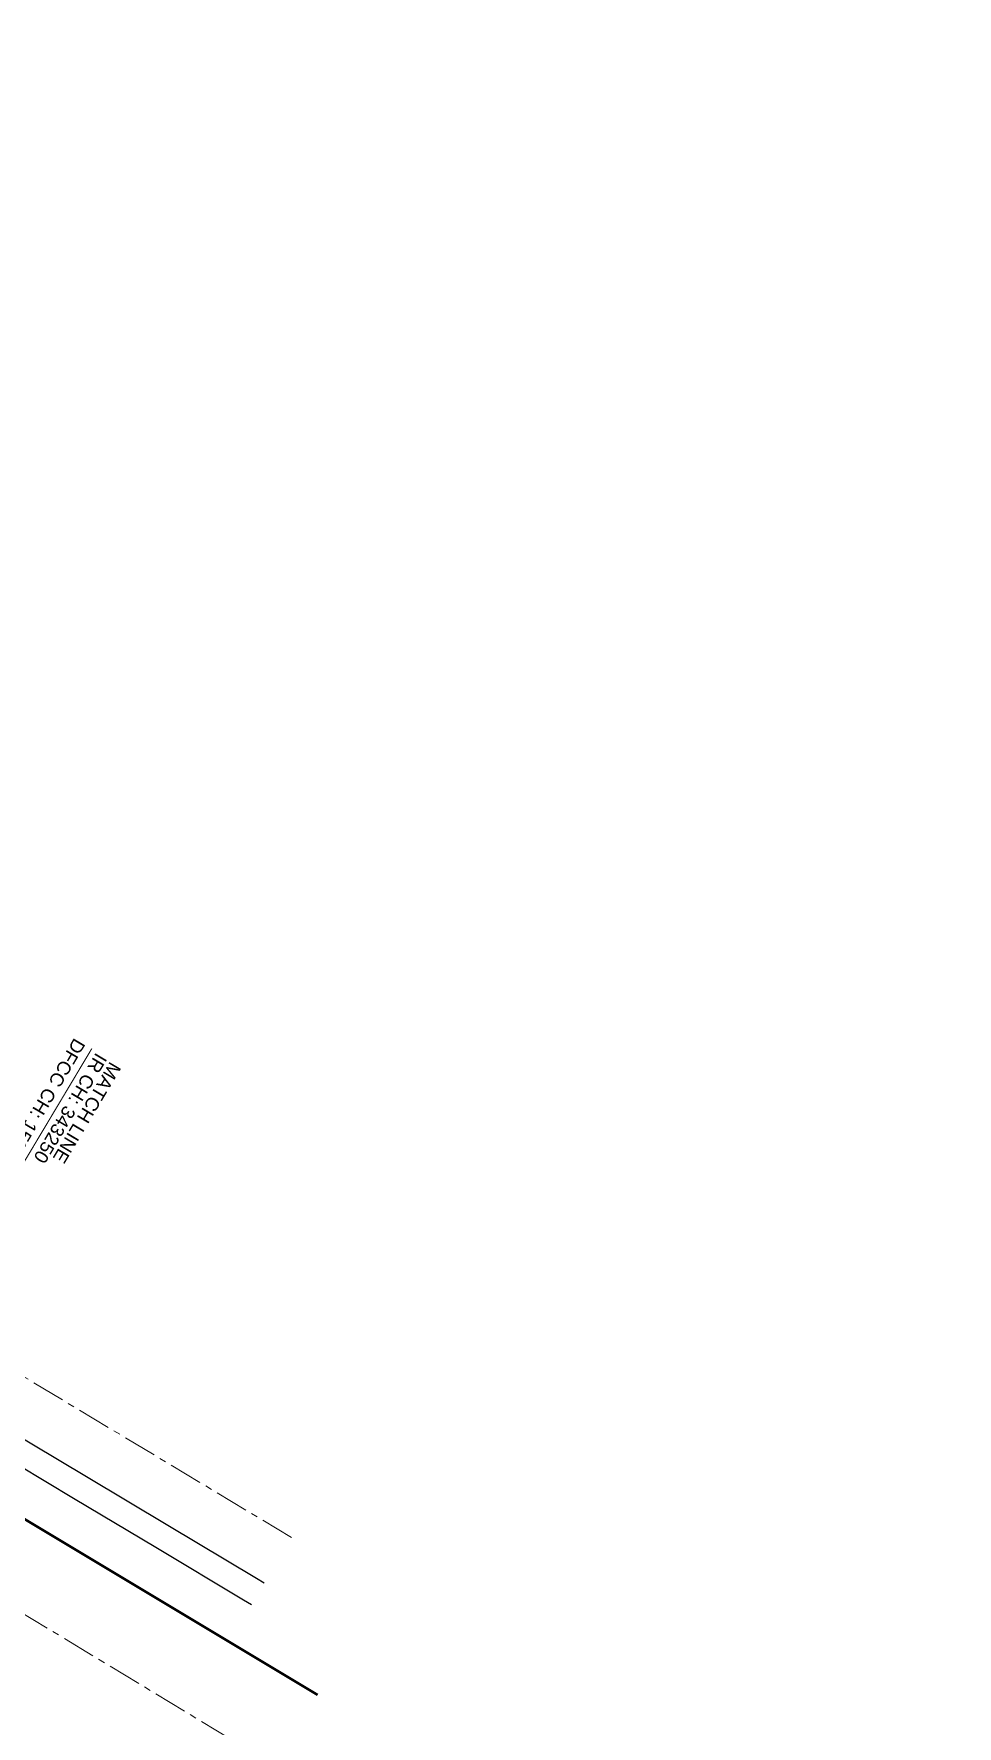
# Model space of a CAD drawing. Header units: metres. Extents: x 597821 to 610090, y 3402206 to 3407451.
# Drawn here: x 608502.1 to 608674.8, y 3403129.2 to 3403445.4 of the extents above; entities that cross this region are included whole.
import ezdxf

# ---------------------------------------------------------------- set-up
doc = ezdxf.new("R2010")
doc.units = ezdxf.units.M
doc.header["$MEASUREMENT"] = 0
doc.linetypes.add('CENTER', pattern=[2, 1.25, -0.25, 0.25, -0.25])
doc.linetypes.add('PHANTOM2', pattern=[1.25, 0.625, -0.125, 0.125, -0.125, 0.125, -0.125])
for name, color, linetype, lineweight in [('Existing IR Track', 143, 'Continuous', 0), ('MATCH LINE', 7, 'Continuous', 0), ('Proposed Chainage', 10, 'Continuous', 0), ('PROPOSED DFCC TRACK', 1, 'Continuous', 0)]:
    doc.layers.add(name, color=color, linetype=linetype, lineweight=lineweight)
doc.layers.add('Existing Railway Boundary', color=7, linetype='CENTER')
doc.styles.get("Standard").update_dxf_attribs({"font": 'arial.ttf'})
doc.styles.add('Style-Arial', font='arial.ttf')

msp = doc.modelspace()

# ---------------------------------------------------------------- linework, layer by layer
at = {"layer": 'Existing IR Track', "color": 0, "lineweight": 25, "flags": 128}
for points in [[(608545.2149, 3403155.8924), (608543.7282, 3403156.7827), (608527.1719, 3403166.6963), (608511.9725, 3403175.7825), (608496.6368, 3403184.9501), (608488.0676, 3403190.1051), (608468.867, 3403201.6556), (608453.6134, 3403210.8051), (608440.6768, 3403218.5648)], [(608542.7922, 3403151.8502), (608541.3091, 3403152.7379), (608524.9404, 3403162.5347), (608509.556, 3403171.7412), (608493.9377, 3403181.0878), (608485.6394, 3403186.0502), (608466.495, 3403197.4987), (608451.1572, 3403206.6984), (608438.015, 3403214.5811)]]:
    msp.add_lwpolyline(points, dxfattribs=at)
at = {"layer": 'Existing Railway Boundary', "color": 36, "lineweight": 20, "ltscale": 5}
for points in [[(608550.3293, 3403164.4182), (608296.8511, 3403316.4743), (608263.9541, 3403378.7593), (608188.5487, 3403419.3953), (608142.2829, 3403445.4311)], [(610089.8523, 3402205.9601), (610086.9233, 3402207.5999), (609765.011, 3402386.391), (609614.578, 3402479.3607), (609357.2464, 3402638.6343), (609071.6809, 3402809.1058), (609027.698, 3402836.29), (608983.406, 3402861.337), (608939.535, 3402887.313), (608925.412, 3402894.658), (608894.961, 3402913.367), (608851.4393, 3402938.6596), (608807.387, 3402965.294), (608719.637, 3403017.384), (608676.967, 3403042.83), (608658.67, 3403054.413), (608489.552, 3403156.593), (608405.415, 3403205.216), (608394.7888, 3403212.2682)]]:
    msp.add_lwpolyline(points, dxfattribs=at)
at = {"layer": 'MATCH LINE', "linetype": 'PHANTOM2', "ltscale": 15, "const_width": 0.2}
msp.add_lwpolyline([(608512.9528, 3403255.791), (608475.0576, 3403192.3782)], dxfattribs=at)
at = {"layer": 'PROPOSED DFCC TRACK', "color": 1, "linetype": 'Continuous', "lineweight": 50, "flags": 128}
msp.add_lwpolyline([(608555.1916, 3403135.0149), (608389.8812, 3403234.0922)], dxfattribs=at)

# ---------------------------------------------------------------- texts
at = {"layer": 'MATCH LINE', "linetype": 'Continuous'}
for s, p in [('IR CH: 343250', (608513.7783, 3403255.1885)), ('MATCH LINE', (608516.4025, 3403253.516))]:
    msp.add_text(s, height=2.5, rotation=239.23155, dxfattribs=at).set_placement(p)
at = {"layer": 'Proposed Chainage', "lineweight": 0, "insert": (608495.8482, 3403232.0739), "char_height": 2.5, "attachment_point": 6, "rotation": 239.41357, "line_spacing_factor": 0.6, "style": 'Style-Arial'}
msp.add_mtext(' DFCC CH: 153732', dxfattribs=at)

doc.saveas('drawing.dxf')
